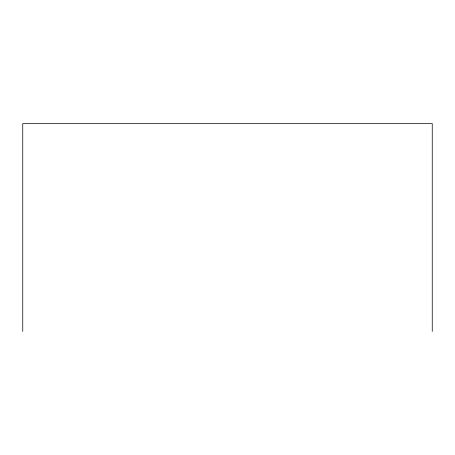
<?xml version="1.0" encoding="UTF-8"?>
<svg xmlns="http://www.w3.org/2000/svg" width="455" height="455" viewBox="0 0 455 455"><rect width="100%" height="100%" fill="white"/><g stroke="black" fill="none" stroke-linecap="round" stroke-linejoin="round"><path stroke-width="0.68" d="M432.25 331.405L432.25 123.595L22.75 123.595L22.75 331.405"/></g></svg>
